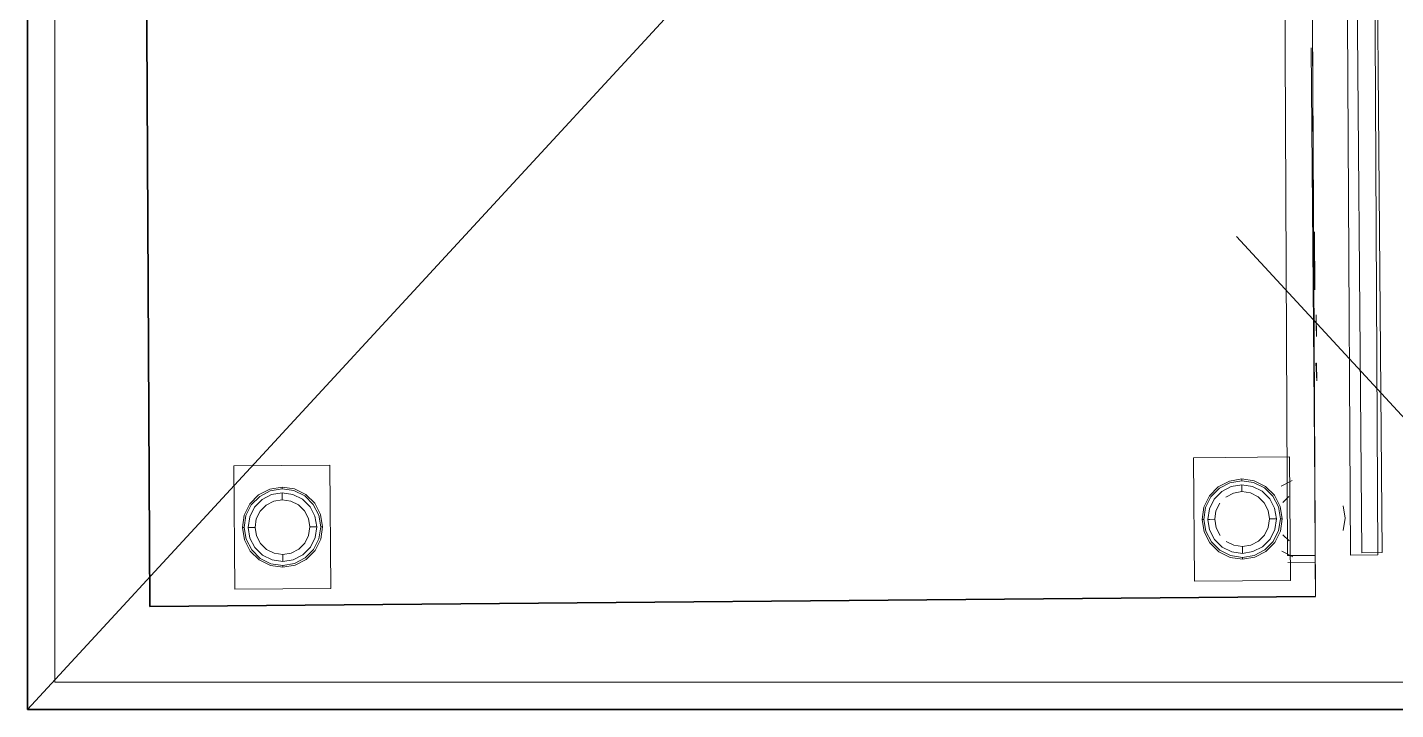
# Model space of a CAD drawing. Header units: millimetres. Extents: x -34838 to 729576, y -214038 to 121482.
# Drawn here: x 608970 to 609968, y -54075 to -53577 of the extents above; entities that cross this region are included whole.
import ezdxf

# ---------------------------------------------------------------- set-up
doc = ezdxf.new("R2010")
doc.units = ezdxf.units.MM
doc.header["$MEASUREMENT"] = 0
doc.linetypes.add('ШТРИХОВА 1_2', pattern=[1300, 750, -550])
for name, color, linetype, lineweight in [('S-Prof__Вентиляція', 106, 'Continuous', 30), ('S-Prof__Обладнання__Теплове обладнання', 51, 'Continuous', 13), ('АБ _ 0 _ СТІНИ _ ЗОВНІШНІ .3D_Ном._пера__27', 7, 'Continuous', 35), ('АП _ ТЕП _ ЗОНИ ПРИМІЩЕНЬ .3D_Ном._пера__122', 255, 'Continuous', 0)]:
    doc.layers.add(name, color=color, linetype=linetype, lineweight=lineweight)

msp = doc.modelspace()

# ---------------------------------------------------------------- linework, layer by layer
for points in [[(609059.27, -53999.28, 1365), (609054.01, -52971.14, 1215), (609054.01, -52971.14, -565), (609059.27, -53999.28, -415)], [(609908.66, -53768.46, 191.44), (609908.66, -53768.46, 206.44), (609908.31, -53726.25, 206.44), (609908.31, -53726.25, 191.44)], [(609909.24, -53992.13, -415), (609909.24, -53992.13, 1365), (609059.27, -53999.28, 1365), (609059.27, -53999.28, -415)]]:
    msp.add_3dface(points)
at = {"layer": 'S-Prof__Вентиляція', "color": 3, "linetype": 'ШТРИХОВА 1_2'}
for p, q in [((608969.96, -54074.5), (608969.96, -52774.5)), ((608969.96, -54074.5), (610169.96, -52774.5)), ((608969.96, -52774.5), (610169.96, -54074.5)), ((610169.96, -54074.5), (608969.96, -54074.5))]:
    msp.add_line(p, q, dxfattribs=at)
at = {"layer": 'S-Prof__Обладнання__Теплове обладнання'}
for points in [[(609054.01, -52971.14, -565), (609903.98, -52963.99, 1215), (609909.24, -53992.13, -415), (609059.27, -53999.28, -415)], [(609908.99, -53962.14, 869.99), (609888.99, -53962.3, 869.99), (609884.28, -52963.99, 1215), (609903.98, -52963.99, 1215)], [(609903.98, -52963.99, 1215), (609908.99, -53962.14, -415), (609908.99, -53962.14, 289.94), (609903.98, -52963.99, 1215)], [(609903.98, -52963.99, 1215), (609908.99, -53962.14, 1365), (609908.99, -53962.14, 905), (609903.98, -52963.99, 1215)], [(609929.36, -52963.99, 1215), (609934.88, -53961.92, 2649.99), (609954.88, -53961.75, 2649.99), (609949.63, -52963.99, 1215)], [(609958.02, -53960.03, 2764), (609943.02, -53960.16, 2764), (609934.85, -52964.05, 432.56), (609949.63, -52963.99, 1215)], [(609908.87, -53912.13, 172.94), (609908.87, -53912.13, 224.94), (609906.18, -53592.15, 224.94), (609906.18, -53592.15, 172.94)], [(609909.95, -53802.57, 198.06), (609909.95, -53802.57, 198.06), (609909.88, -53794.64, 191.06), (609909.82, -53786.7, 198.06)], [(609909.95, -53802.57, 200.06), (609909.95, -53802.57, 200.06), (609909.88, -53794.64, 207.06), (609909.82, -53786.7, 200.06)], [(609909.5, -53821.92, 192.91), (609909.5, -53821.92, 192.91), (609910.22, -53834.87, 199.06), (609910.11, -53821.91, 205.33)], [(609820.43, -53890.94, -415), (609821.18, -53980.94, -415), (609891.18, -53980.35, -415), (609890.42, -53890.35, -415)], [(609891.18, -53980.35, -417), (609821.18, -53980.94, -417), (609820.43, -53890.94, -417), (609890.42, -53890.35, -417)], [(609821.18, -53980.94, -417), (609821.18, -53980.94, -415), (609820.43, -53890.94, -415), (609820.43, -53890.94, -417)], [(609890.42, -53890.35, -415), (609891.18, -53980.35, -415), (609891.18, -53980.35, -417), (609890.42, -53890.35, -417)], [(609120.61, -53896.83, -417), (609120.61, -53896.83, -415), (609190.6, -53896.24, -415), (609190.6, -53896.24, -417)], [(609120.61, -53896.83, -415), (609121.36, -53986.82, -415), (609191.36, -53986.23, -415), (609190.6, -53896.24, -415)], [(609191.36, -53986.23, -417), (609121.36, -53986.82, -417), (609120.61, -53896.83, -417), (609190.6, -53896.24, -417)], [(609121.36, -53986.82, -417), (609121.36, -53986.82, -415), (609120.61, -53896.83, -415), (609120.61, -53896.83, -417)], [(609190.6, -53896.24, -415), (609191.36, -53986.23, -415), (609191.36, -53986.23, -417), (609190.6, -53896.24, -417)], [(609908.99, -53962.14, 1365), (609888.99, -53962.3, 1365), (609888.99, -53962.3, 905), (609908.99, -53962.14, 905)], [(609909.24, -53992.13, -415), (609909.24, -53992.13, 1365), (609909.03, -53967.13, 1365), (609909.03, -53967.13, -415)], [(609891.18, -53980.35, -415), (609821.18, -53980.94, -415), (609821.18, -53980.94, -417), (609891.18, -53980.35, -417)], [(609191.36, -53986.23, -415), (609121.36, -53986.82, -415), (609121.36, -53986.82, -417), (609191.36, -53986.23, -417)]]:
    msp.add_3dface(points, dxfattribs=at)
for points, invisible_edges in [([(609838.41, -53912.13, -494), (609839.21, -53913.2, -499), (609846.95, -53909.17, -499), (609846.53, -53907.9, -494)], 5), ([(609846.53, -53907.9, -494), (609846.95, -53909.17, -499), (609855.57, -53907.74, -499), (609855.56, -53906.4, -494)], 1), ([(609846.53, -53907.9, -417), (609846.53, -53907.9, -494), (609855.56, -53906.4, -494), (609855.56, -53906.4, -417)], 1), ([(609855.59, -53910.65, -499), (609855.59, -53910.65, -560), (609847.88, -53911.93, -560), (609847.88, -53911.93, -499)], 4), ([(609855.59, -53910.65, -560), (609855.6, -53912.11, -563.54), (609848.34, -53913.32, -563.54), (609847.88, -53911.93, -560)], 6), ([(609855.56, -53906.4, -494), (609855.57, -53907.74, -499), (609864.2, -53909.03, -499), (609864.61, -53907.75, -494)], 4), ([(609855.56, -53906.4, -417), (609855.56, -53906.4, -494), (609864.61, -53907.75, -494), (609864.61, -53907.75, -417)], 4), ([(609863.33, -53911.8, -499), (609863.33, -53911.8, -560), (609855.59, -53910.65, -560), (609855.59, -53910.65, -499)], 1), ([(609863.33, -53911.8, -560), (609862.89, -53913.2, -563.54), (609855.6, -53912.11, -563.54), (609855.59, -53910.65, -560)], 3), ([(609864.61, -53907.75, -494), (609864.2, -53909.03, -499), (609872.02, -53912.93, -499), (609872.8, -53911.84, -494)], 5), ([(609864.61, -53907.75, -417), (609864.61, -53907.75, -494), (609872.8, -53911.84, -494), (609872.8, -53911.84, -417)], 5), ([(609884.3, -53911.74, 867.99), (609884.3, -53911.74, 790.99), (609892.41, -53907.52, 790.99), (609892.41, -53907.52, 867.99)], 5), ([(609132.18, -53924.54, -494), (609133.27, -53925.32, -499), (609139.39, -53919.09, -499), (609138.59, -53918.01, -494)], 5), ([(609132.18, -53924.54, -417), (609132.18, -53924.54, -494), (609138.59, -53918.01, -494), (609138.59, -53918.01, -417)], 5), ([(609138.59, -53918.01, -494), (609139.39, -53919.09, -499), (609147.14, -53915.06, -499), (609146.71, -53913.79, -494)], 5), ([(609138.59, -53918.01, -417), (609138.59, -53918.01, -494), (609146.71, -53913.79, -494), (609146.71, -53913.79, -417)], 5), ([(609148.06, -53917.82, -499), (609148.06, -53917.82, -560), (609141.12, -53921.43, -560), (609141.12, -53921.43, -499)], 5), ([(609148.06, -53917.82, -560), (609148.52, -53919.21, -563.54), (609141.99, -53922.61, -563.54), (609141.12, -53921.43, -560)], 7), ([(609148.52, -53919.21, -563.54), (609149.64, -53922.56, -565), (609144.09, -53925.45, -565), (609141.99, -53922.61, -563.54)], 13), ([(609146.71, -53913.79, -494), (609147.14, -53915.06, -499), (609155.75, -53913.62, -499), (609155.74, -53912.28, -494)], 1), ([(609146.71, -53913.79, -417), (609146.71, -53913.79, -494), (609155.74, -53912.28, -494), (609155.74, -53912.28, -417)], 1), ([(609155.77, -53916.53, -499), (609155.77, -53916.53, -560), (609148.06, -53917.82, -560), (609148.06, -53917.82, -499)], 4), ([(609155.77, -53916.53, -560), (609155.79, -53918, -563.54), (609148.52, -53919.21, -563.54), (609148.06, -53917.82, -560)], 6), ([(609155.79, -53918, -563.54), (609155.82, -53921.53, -565), (609149.64, -53922.56, -565), (609148.52, -53919.21, -563.54)], 12), ([(609155.74, -53912.28, -494), (609155.75, -53913.62, -499), (609164.39, -53914.91, -499), (609164.79, -53913.64, -494)], 4), ([(609155.74, -53912.28, -417), (609155.74, -53912.28, -494), (609164.79, -53913.64, -494), (609164.79, -53913.64, -417)], 4), ([(609163.51, -53917.69, -499), (609163.51, -53917.69, -560), (609155.77, -53916.53, -560), (609155.77, -53916.53, -499)], 1), ([(609163.51, -53917.69, -560), (609163.07, -53919.09, -563.54), (609155.79, -53918, -563.54), (609155.77, -53916.53, -560)], 3), ([(609163.07, -53919.09, -563.54), (609162, -53922.46, -565), (609155.82, -53921.53, -565), (609155.79, -53918, -563.54)], 9), ([(609169.66, -53922.37, -563.54), (609167.6, -53925.25, -565), (609162, -53922.46, -565), (609163.07, -53919.09, -563.54)], 13), ([(609170.51, -53921.18, -560), (609169.66, -53922.37, -563.54), (609163.07, -53919.09, -563.54), (609163.51, -53917.69, -560)], 7), ([(609170.51, -53921.18, -499), (609170.51, -53921.18, -560), (609163.51, -53917.69, -560), (609163.51, -53917.69, -499)], 5), ([(609164.79, -53913.64, -494), (609164.39, -53914.91, -499), (609172.2, -53918.81, -499), (609172.98, -53917.72, -494)], 5), ([(609164.79, -53913.64, -417), (609164.79, -53913.64, -494), (609172.98, -53917.72, -494), (609172.98, -53917.72, -417)], 5), ([(609172.98, -53917.72, -494), (609172.2, -53918.81, -499), (609178.42, -53924.94, -499), (609179.5, -53924.14, -494)], 5), ([(609172.98, -53917.72, -417), (609172.98, -53917.72, -494), (609179.5, -53924.14, -494), (609179.5, -53924.14, -417)], 5), ([(609827.91, -53926.84, -494), (609829.19, -53927.24, -499), (609833.09, -53919.43, -499), (609831.99, -53918.65, -494)], 5), ([(609827.91, -53926.84, -417), (609827.91, -53926.84, -494), (609831.99, -53918.65, -494), (609831.99, -53918.65, -417)], 5), ([(609831.99, -53918.65, -494), (609833.09, -53919.43, -499), (609839.21, -53913.2, -499), (609838.41, -53912.13, -494)], 5), ([(609831.99, -53918.65, -417), (609831.99, -53918.65, -494), (609838.41, -53912.13, -494), (609838.41, -53912.13, -417)], 5), ([(609840.94, -53915.54, -499), (609840.94, -53915.54, -560), (609835.45, -53921.12, -560), (609835.45, -53921.12, -499)], 5), ([(609840.94, -53915.54, -560), (609841.81, -53916.72, -563.54), (609836.65, -53921.97, -563.54), (609835.45, -53921.12, -560)], 7), ([(609847.88, -53911.93, -499), (609847.88, -53911.93, -560), (609840.94, -53915.54, -560), (609840.94, -53915.54, -499)], 5), ([(609847.88, -53911.93, -560), (609848.34, -53913.32, -563.54), (609841.81, -53916.72, -563.54), (609840.94, -53915.54, -560)], 7), ([(609848.34, -53913.32, -563.54), (609849.46, -53916.68, -565), (609843.91, -53919.56, -565), (609841.81, -53916.72, -563.54)], 13), ([(609855.6, -53912.11, -563.54), (609855.63, -53915.65, -565), (609849.46, -53916.68, -565), (609848.34, -53913.32, -563.54)], 12), ([(609862.89, -53913.2, -563.54), (609861.82, -53916.57, -565), (609855.63, -53915.65, -565), (609855.6, -53912.11, -563.54)], 9), ([(609869.48, -53916.49, -563.54), (609867.42, -53919.37, -565), (609861.82, -53916.57, -565), (609862.89, -53913.2, -563.54)], 13), ([(609870.33, -53915.3, -560), (609869.48, -53916.49, -563.54), (609862.89, -53913.2, -563.54), (609863.33, -53911.8, -560)], 7), ([(609870.33, -53915.3, -499), (609870.33, -53915.3, -560), (609863.33, -53911.8, -560), (609863.33, -53911.8, -499)], 5), ([(609874.73, -53921.65, -563.54), (609871.88, -53923.75, -565), (609867.42, -53919.37, -565), (609869.48, -53916.49, -563.54)], 13), ([(609875.9, -53920.78, -560), (609874.73, -53921.65, -563.54), (609869.48, -53916.49, -563.54), (609870.33, -53915.3, -560)], 7), ([(609875.9, -53920.78, -499), (609875.9, -53920.78, -560), (609870.33, -53915.3, -560), (609870.33, -53915.3, -499)], 5), ([(609872.8, -53911.84, -494), (609872.02, -53912.93, -499), (609878.24, -53919.05, -499), (609879.32, -53918.25, -494)], 5), ([(609872.8, -53911.84, -417), (609872.8, -53911.84, -494), (609879.32, -53918.25, -494), (609879.32, -53918.25, -417)], 5), ([(609879.51, -53927.72, -560), (609878.12, -53928.18, -563.54), (609874.73, -53921.65, -563.54), (609875.9, -53920.78, -560)], 7), ([(609879.51, -53927.72, -499), (609879.51, -53927.72, -560), (609875.9, -53920.78, -560), (609875.9, -53920.78, -499)], 5), ([(609879.32, -53918.25, -494), (609878.24, -53919.05, -499), (609882.27, -53926.8, -499), (609883.54, -53926.37, -494)], 5), ([(609879.32, -53918.25, -417), (609879.32, -53918.25, -494), (609883.54, -53926.37, -494), (609883.54, -53926.37, -417)], 5), ([(609887.69, -53916.34, 721.45), (609889.79, -53919.18, 719.99), (609885.41, -53923.64, 719.99), (609882.53, -53921.59, 721.45)], 13), ([(609128.09, -53932.73, -494), (609129.37, -53933.13, -499), (609133.27, -53925.32, -499), (609132.18, -53924.54, -494)], 5), ([(609128.09, -53932.73, -417), (609128.09, -53932.73, -494), (609132.18, -53924.54, -494), (609132.18, -53924.54, -417)], 5), ([(609135.64, -53927.01, -499), (609135.64, -53927.01, -560), (609132.14, -53934, -560), (609132.14, -53934, -499)], 5), ([(609135.64, -53927.01, -560), (609136.83, -53927.86, -563.54), (609133.54, -53934.45, -563.54), (609132.14, -53934, -560)], 7), ([(609136.83, -53927.86, -563.54), (609139.71, -53929.91, -565), (609136.91, -53935.51, -565), (609133.54, -53934.45, -563.54)], 13), ([(609141.12, -53921.43, -499), (609141.12, -53921.43, -560), (609135.64, -53927.01, -560), (609135.64, -53927.01, -499)], 5), ([(609141.12, -53921.43, -560), (609141.99, -53922.61, -563.54), (609136.83, -53927.86, -563.54), (609135.64, -53927.01, -560)], 7), ([(609141.99, -53922.61, -563.54), (609144.09, -53925.45, -565), (609139.71, -53929.91, -565), (609136.83, -53927.86, -563.54)], 13), ([(609174.91, -53927.54, -563.54), (609172.06, -53929.64, -565), (609167.6, -53925.25, -565), (609169.66, -53922.37, -563.54)], 13), ([(609176.08, -53926.67, -560), (609174.91, -53927.54, -563.54), (609169.66, -53922.37, -563.54), (609170.51, -53921.18, -560)], 7), ([(609176.08, -53926.67, -499), (609176.08, -53926.67, -560), (609170.51, -53921.18, -560), (609170.51, -53921.18, -499)], 5), ([(609178.31, -53934.07, -563.54), (609174.95, -53935.19, -565), (609172.06, -53929.64, -565), (609174.91, -53927.54, -563.54)], 13), ([(609179.69, -53933.6, -560), (609178.31, -53934.07, -563.54), (609174.91, -53927.54, -563.54), (609176.08, -53926.67, -560)], 7), ([(609179.69, -53933.6, -499), (609179.69, -53933.6, -560), (609176.08, -53926.67, -560), (609176.08, -53926.67, -499)], 5), ([(609179.5, -53924.14, -494), (609178.42, -53924.94, -499), (609182.45, -53932.68, -499), (609183.73, -53932.26, -494)], 5), ([(609179.5, -53924.14, -417), (609179.5, -53924.14, -494), (609183.73, -53932.26, -494), (609183.73, -53932.26, -417)], 5), ([(609826.55, -53935.89, -494), (609827.89, -53935.88, -499), (609829.19, -53927.24, -499), (609827.91, -53926.84, -494)], 4), ([(609826.55, -53935.89, -417), (609826.55, -53935.89, -494), (609827.91, -53926.84, -494), (609827.91, -53926.84, -417)], 4), ([(609831.96, -53928.12, -499), (609831.96, -53928.12, -560), (609830.8, -53935.86, -560), (609830.8, -53935.86, -499)], 1), ([(609831.96, -53928.12, -560), (609833.36, -53928.56, -563.54), (609832.27, -53935.84, -563.54), (609830.8, -53935.86, -560)], 3), ([(609835.45, -53921.12, -499), (609835.45, -53921.12, -560), (609831.96, -53928.12, -560), (609831.96, -53928.12, -499)], 5), ([(609835.45, -53921.12, -560), (609836.65, -53921.97, -563.54), (609833.36, -53928.56, -563.54), (609831.96, -53928.12, -560)], 7), ([(609833.36, -53928.56, -563.54), (609836.73, -53929.63, -565), (609835.8, -53935.81, -565), (609832.27, -53935.84, -563.54)], 9), ([(609836.65, -53921.97, -563.54), (609839.52, -53924.03, -565), (609836.73, -53929.63, -565), (609833.36, -53928.56, -563.54)], 13), ([(609878.12, -53928.18, -563.54), (609874.77, -53929.31, -565), (609871.88, -53923.75, -565), (609874.73, -53921.65, -563.54)], 13), ([(609879.34, -53935.45, -563.54), (609875.8, -53935.48, -565), (609874.77, -53929.31, -565), (609878.12, -53928.18, -563.54)], 12), ([(609880.8, -53935.44, -560), (609879.34, -53935.45, -563.54), (609878.12, -53928.18, -563.54), (609879.51, -53927.72, -560)], 6), ([(609880.8, -53935.44, -499), (609880.8, -53935.44, -560), (609879.51, -53927.72, -560), (609879.51, -53927.72, -499)], 4), ([(609883.54, -53926.37, -494), (609882.27, -53926.8, -499), (609883.71, -53935.41, -499), (609885.05, -53935.4, -494)], 1), ([(609929.43, -53925.99, 867.99), (609929.43, -53925.99, 790.99), (609930.94, -53935.01, 790.99), (609930.94, -53935.01, 867.99)], 1), ([(609126.73, -53941.78, -494), (609128.07, -53941.76, -499), (609129.37, -53933.13, -499), (609128.09, -53932.73, -494)], 4), ([(609126.73, -53941.78, -417), (609126.73, -53941.78, -494), (609128.09, -53932.73, -494), (609128.09, -53932.73, -417)], 4), ([(609132.14, -53934, -499), (609132.14, -53934, -560), (609130.98, -53941.74, -560), (609130.98, -53941.74, -499)], 1), ([(609132.14, -53934, -560), (609133.54, -53934.45, -563.54), (609132.45, -53941.73, -563.54), (609130.98, -53941.74, -560)], 3), ([(609133.54, -53934.45, -563.54), (609136.91, -53935.51, -565), (609135.98, -53941.7, -565), (609132.45, -53941.73, -563.54)], 9), ([(609179.52, -53941.33, -563.54), (609175.98, -53941.36, -565), (609174.95, -53935.19, -565), (609178.31, -53934.07, -563.54)], 12), ([(609180.98, -53941.32, -560), (609179.52, -53941.33, -563.54), (609178.31, -53934.07, -563.54), (609179.69, -53933.6, -560)], 6), ([(609180.98, -53941.32, -499), (609180.98, -53941.32, -560), (609179.69, -53933.6, -560), (609179.69, -53933.6, -499)], 4), ([(609183.73, -53932.26, -494), (609182.45, -53932.68, -499), (609183.89, -53941.3, -499), (609185.23, -53941.28, -494)], 1), ([(609183.73, -53932.26, -417), (609183.73, -53932.26, -494), (609185.23, -53941.28, -494), (609185.23, -53941.28, -417)], 1), ([(609828.06, -53944.92, -494), (609829.33, -53944.49, -499), (609827.89, -53935.88, -499), (609826.55, -53935.89, -494)], 1), ([(609828.06, -53944.92, -417), (609828.06, -53944.92, -494), (609826.55, -53935.89, -494), (609826.55, -53935.89, -417)], 1), ([(609830.8, -53935.86, -560), (609832.27, -53935.84, -563.54), (609833.48, -53943.11, -563.54), (609832.09, -53943.57, -560)], 6), ([(609830.8, -53935.86, -499), (609830.8, -53935.86, -560), (609832.09, -53943.57, -560), (609832.09, -53943.57, -499)], 4), ([(609832.27, -53935.84, -563.54), (609835.8, -53935.81, -565), (609836.83, -53941.99, -565), (609833.48, -53943.11, -563.54)], 12), ([(609878.25, -53942.73, -563.54), (609874.87, -53941.67, -565), (609875.8, -53935.48, -565), (609879.34, -53935.45, -563.54)], 9), ([(609879.64, -53943.17, -560), (609878.25, -53942.73, -563.54), (609879.34, -53935.45, -563.54), (609880.8, -53935.44, -560)], 3), ([(609879.64, -53943.17, -499), (609879.64, -53943.17, -560), (609880.8, -53935.44, -560), (609880.8, -53935.44, -499)], 1), ([(609885.05, -53935.4, -494), (609883.71, -53935.41, -499), (609882.42, -53944.05, -499), (609883.7, -53944.45, -494)], 4), ([(609930.94, -53935.01, 867.99), (609930.94, -53935.01, 790.99), (609929.58, -53944.06, 790.99), (609929.58, -53944.06, 867.99)], 4), ([(609128.24, -53950.8, -494), (609129.51, -53950.38, -499), (609128.07, -53941.76, -499), (609126.73, -53941.78, -494)], 1), ([(609128.24, -53950.8, -417), (609128.24, -53950.8, -494), (609126.73, -53941.78, -494), (609126.73, -53941.78, -417)], 1), ([(609132.47, -53958.92, -494), (609133.54, -53958.12, -499), (609129.51, -53950.38, -499), (609128.24, -53950.8, -494)], 5), ([(609132.47, -53958.92, -417), (609132.47, -53958.92, -494), (609128.24, -53950.8, -494), (609128.24, -53950.8, -417)], 5), ([(609130.98, -53941.74, -560), (609132.45, -53941.73, -563.54), (609133.66, -53948.99, -563.54), (609132.27, -53949.45, -560)], 6), ([(609130.98, -53941.74, -499), (609130.98, -53941.74, -560), (609132.27, -53949.45, -560), (609132.27, -53949.45, -499)], 4), ([(609132.27, -53949.45, -560), (609133.66, -53948.99, -563.54), (609137.06, -53955.52, -563.54), (609135.88, -53956.39, -560)], 7), ([(609132.27, -53949.45, -499), (609132.27, -53949.45, -560), (609135.88, -53956.39, -560), (609135.88, -53956.39, -499)], 5), ([(609132.45, -53941.73, -563.54), (609135.98, -53941.7, -565), (609137.02, -53947.87, -565), (609133.66, -53948.99, -563.54)], 12), ([(609133.66, -53948.99, -563.54), (609137.02, -53947.87, -565), (609139.9, -53953.42, -565), (609137.06, -53955.52, -563.54)], 13), ([(609175.14, -53955.2, -563.54), (609172.26, -53953.15, -565), (609175.06, -53947.55, -565), (609178.43, -53948.61, -563.54)], 13), ([(609178.43, -53948.61, -563.54), (609175.06, -53947.55, -565), (609175.98, -53941.36, -565), (609179.52, -53941.33, -563.54)], 9), ([(609176.33, -53956.05, -560), (609175.14, -53955.2, -563.54), (609178.43, -53948.61, -563.54), (609179.82, -53949.06, -560)], 7), ([(609176.33, -53956.05, -499), (609176.33, -53956.05, -560), (609179.82, -53949.06, -560), (609179.82, -53949.06, -499)], 5), ([(609179.82, -53949.06, -560), (609178.43, -53948.61, -563.54), (609179.52, -53941.33, -563.54), (609180.98, -53941.32, -560)], 3), ([(609183.88, -53950.33, -494), (609182.6, -53949.93, -499), (609178.7, -53957.74, -499), (609179.79, -53958.52, -494)], 5), ([(609183.88, -53950.33, -417), (609183.88, -53950.33, -494), (609179.79, -53958.52, -494), (609179.79, -53958.52, -417)], 5), ([(609179.82, -53949.06, -499), (609179.82, -53949.06, -560), (609180.98, -53941.32, -560), (609180.98, -53941.32, -499)], 1), ([(609185.23, -53941.28, -494), (609183.89, -53941.3, -499), (609182.6, -53949.93, -499), (609183.88, -53950.33, -494)], 4), ([(609185.23, -53941.28, -417), (609185.23, -53941.28, -494), (609183.88, -53950.33, -494), (609183.88, -53950.33, -417)], 4), ([(609832.28, -53953.04, -494), (609833.36, -53952.24, -499), (609829.33, -53944.49, -499), (609828.06, -53944.92, -494)], 5), ([(609832.28, -53953.04, -417), (609832.28, -53953.04, -494), (609828.06, -53944.92, -494), (609828.06, -53944.92, -417)], 5), ([(609832.09, -53943.57, -560), (609833.48, -53943.11, -563.54), (609836.88, -53949.64, -563.54), (609835.7, -53950.51, -560)], 7), ([(609832.09, -53943.57, -499), (609832.09, -53943.57, -560), (609835.7, -53950.51, -560), (609835.7, -53950.51, -499)], 5), ([(609833.48, -53943.11, -563.54), (609836.83, -53941.99, -565), (609839.72, -53947.54, -565), (609836.88, -53949.64, -563.54)], 13), ([(609835.7, -53950.51, -560), (609836.88, -53949.64, -563.54), (609842.13, -53954.8, -563.54), (609841.28, -53955.99, -560)], 7), ([(609835.7, -53950.51, -499), (609835.7, -53950.51, -560), (609841.28, -53955.99, -560), (609841.28, -53955.99, -499)], 5), ([(609869.8, -53954.57, -563.54), (609867.69, -53951.73, -565), (609872.08, -53947.26, -565), (609874.96, -53949.32, -563.54)], 13), ([(609870.67, -53955.75, -560), (609869.8, -53954.57, -563.54), (609874.96, -53949.32, -563.54), (609876.15, -53950.17, -560)], 7), ([(609870.67, -53955.75, -499), (609870.67, -53955.75, -560), (609876.15, -53950.17, -560), (609876.15, -53950.17, -499)], 5), ([(609874.96, -53949.32, -563.54), (609872.08, -53947.26, -565), (609874.87, -53941.67, -565), (609878.25, -53942.73, -563.54)], 13), ([(609876.15, -53950.17, -560), (609874.96, -53949.32, -563.54), (609878.25, -53942.73, -563.54), (609879.64, -53943.17, -560)], 7), ([(609876.15, -53950.17, -499), (609876.15, -53950.17, -560), (609879.64, -53943.17, -560), (609879.64, -53943.17, -499)], 5), ([(609883.7, -53944.45, -494), (609882.42, -53944.05, -499), (609878.52, -53951.86, -499), (609879.61, -53952.64, -494)], 5), ([(609883.7, -53944.45, -417), (609883.7, -53944.45, -494), (609879.61, -53952.64, -494), (609879.61, -53952.64, -417)], 5), ([(609882.76, -53949.25, 721.45), (609885.61, -53947.15, 719.99), (609890.07, -53951.54, 719.99), (609888.01, -53954.42, 721.45)], 13), ([(609138.99, -53965.34, -494), (609139.77, -53964.25, -499), (609133.54, -53958.12, -499), (609132.47, -53958.92, -494)], 5), ([(609138.99, -53965.34, -417), (609138.99, -53965.34, -494), (609132.47, -53958.92, -494), (609132.47, -53958.92, -417)], 5), ([(609135.88, -53956.39, -560), (609137.06, -53955.52, -563.54), (609142.31, -53960.69, -563.54), (609141.46, -53961.88, -560)], 7), ([(609135.88, -53956.39, -499), (609135.88, -53956.39, -560), (609141.46, -53961.88, -560), (609141.46, -53961.88, -499)], 5), ([(609137.06, -53955.52, -563.54), (609139.9, -53953.42, -565), (609144.36, -53957.81, -565), (609142.31, -53960.69, -563.54)], 13), ([(609141.46, -53961.88, -560), (609142.31, -53960.69, -563.54), (609148.9, -53963.97, -563.54), (609148.46, -53965.37, -560)], 7), ([(609142.31, -53960.69, -563.54), (609144.36, -53957.81, -565), (609149.96, -53960.6, -565), (609148.9, -53963.97, -563.54)], 13), ([(609148.9, -53963.97, -563.54), (609149.96, -53960.6, -565), (609156.15, -53961.53, -565), (609156.18, -53965.06, -563.54)], 9), ([(609156.18, -53965.06, -563.54), (609156.15, -53961.53, -565), (609162.32, -53960.5, -565), (609163.44, -53963.85, -563.54)], 12), ([(609163.44, -53963.85, -563.54), (609162.32, -53960.5, -565), (609167.88, -53957.61, -565), (609169.98, -53960.45, -563.54)], 13), ([(609163.91, -53965.24, -560), (609163.44, -53963.85, -563.54), (609169.98, -53960.45, -563.54), (609170.85, -53961.63, -560)], 7), ([(609169.98, -53960.45, -563.54), (609167.88, -53957.61, -565), (609172.26, -53953.15, -565), (609175.14, -53955.2, -563.54)], 13), ([(609170.85, -53961.63, -560), (609169.98, -53960.45, -563.54), (609175.14, -53955.2, -563.54), (609176.33, -53956.05, -560)], 7), ([(609170.85, -53961.63, -499), (609170.85, -53961.63, -560), (609176.33, -53956.05, -560), (609176.33, -53956.05, -499)], 5), ([(609179.79, -53958.52, -494), (609178.7, -53957.74, -499), (609172.58, -53963.97, -499), (609173.37, -53965.05, -494)], 5), ([(609179.79, -53958.52, -417), (609179.79, -53958.52, -494), (609173.37, -53965.05, -494), (609173.37, -53965.05, -417)], 5), ([(609838.81, -53959.45, -494), (609839.59, -53958.36, -499), (609833.36, -53952.24, -499), (609832.28, -53953.04, -494)], 5), ([(609838.81, -53959.45, -417), (609838.81, -53959.45, -494), (609832.28, -53953.04, -494), (609832.28, -53953.04, -417)], 5), ([(609847, -53963.54, -494), (609847.4, -53962.26, -499), (609839.59, -53958.36, -499), (609838.81, -53959.45, -494)], 5), ([(609841.28, -53955.99, -560), (609842.13, -53954.8, -563.54), (609848.72, -53958.09, -563.54), (609848.28, -53959.49, -560)], 7), ([(609841.28, -53955.99, -499), (609841.28, -53955.99, -560), (609848.28, -53959.49, -560), (609848.28, -53959.49, -499)], 5), ([(609842.13, -53954.8, -563.54), (609844.18, -53951.92, -565), (609849.78, -53954.72, -565), (609848.72, -53958.09, -563.54)], 13), ([(609848.28, -53959.49, -560), (609848.72, -53958.09, -563.54), (609856, -53959.18, -563.54), (609856.01, -53960.64, -560)], 3), ([(609848.28, -53959.49, -499), (609848.28, -53959.49, -560), (609856.01, -53960.64, -560), (609856.01, -53960.64, -499)], 1), ([(609848.72, -53958.09, -563.54), (609849.78, -53954.72, -565), (609855.97, -53955.64, -565), (609856, -53959.18, -563.54)], 9), ([(609856, -53959.18, -563.54), (609855.97, -53955.64, -565), (609862.14, -53954.61, -565), (609863.26, -53957.97, -563.54)], 12), ([(609856.01, -53960.64, -560), (609856, -53959.18, -563.54), (609863.26, -53957.97, -563.54), (609863.73, -53959.36, -560)], 6), ([(609856.01, -53960.64, -499), (609856.01, -53960.64, -560), (609863.73, -53959.36, -560), (609863.73, -53959.36, -499)], 4), ([(609863.26, -53957.97, -563.54), (609862.14, -53954.61, -565), (609867.69, -53951.73, -565), (609869.8, -53954.57, -563.54)], 13), ([(609863.73, -53959.36, -560), (609863.26, -53957.97, -563.54), (609869.8, -53954.57, -563.54), (609870.67, -53955.75, -560)], 7), ([(609863.73, -53959.36, -499), (609863.73, -53959.36, -560), (609870.67, -53955.75, -560), (609870.67, -53955.75, -499)], 5), ([(609873.19, -53959.16, -494), (609872.4, -53958.09, -499), (609864.65, -53962.12, -499), (609865.07, -53963.39, -494)], 5), ([(609873.19, -53959.16, -417), (609873.19, -53959.16, -494), (609865.07, -53963.39, -494), (609865.07, -53963.39, -417)], 5), ([(609879.61, -53952.64, -494), (609878.52, -53951.86, -499), (609872.4, -53958.09, -499), (609873.19, -53959.16, -494)], 5), ([(609879.61, -53952.64, -417), (609879.61, -53952.64, -494), (609873.19, -53959.16, -494), (609873.19, -53959.16, -417)], 5), ([(609892.88, -53963.15, 867.99), (609892.88, -53963.15, 790.99), (609884.69, -53959.07, 790.99), (609884.69, -53959.07, 867.99)], 5), ([(609889.04, -53967.3, 1365), (609059.27, -53999.28, 1365), (609909.24, -53992.13, 1365), (609909.03, -53967.13, 1365)], 1), ([(609147.18, -53969.42, -494), (609147.58, -53968.15, -499), (609139.77, -53964.25, -499), (609138.99, -53965.34, -494)], 5), ([(609147.18, -53969.42, -417), (609147.18, -53969.42, -494), (609138.99, -53965.34, -494), (609138.99, -53965.34, -417)], 5), ([(609141.46, -53961.88, -499), (609141.46, -53961.88, -560), (609148.46, -53965.37, -560), (609148.46, -53965.37, -499)], 5), ([(609156.23, -53970.78, -494), (609156.22, -53969.44, -499), (609147.58, -53968.15, -499), (609147.18, -53969.42, -494)], 4), ([(609156.23, -53970.78, -417), (609156.23, -53970.78, -494), (609147.18, -53969.42, -494), (609147.18, -53969.42, -417)], 4), ([(609148.46, -53965.37, -560), (609148.9, -53963.97, -563.54), (609156.18, -53965.06, -563.54), (609156.19, -53966.53, -560)], 3), ([(609148.46, -53965.37, -499), (609148.46, -53965.37, -560), (609156.19, -53966.53, -560), (609156.19, -53966.53, -499)], 1), ([(609156.19, -53966.53, -560), (609156.18, -53965.06, -563.54), (609163.44, -53963.85, -563.54), (609163.91, -53965.24, -560)], 6), ([(609156.19, -53966.53, -499), (609156.19, -53966.53, -560), (609163.91, -53965.24, -560), (609163.91, -53965.24, -499)], 4), ([(609165.26, -53969.27, -494), (609164.83, -53968, -499), (609156.22, -53969.44, -499), (609156.23, -53970.78, -494)], 1), ([(609165.26, -53969.27, -417), (609165.26, -53969.27, -494), (609156.23, -53970.78, -494), (609156.23, -53970.78, -417)], 1), ([(609163.91, -53965.24, -499), (609163.91, -53965.24, -560), (609170.85, -53961.63, -560), (609170.85, -53961.63, -499)], 5), ([(609173.37, -53965.05, -494), (609172.58, -53963.97, -499), (609164.83, -53968, -499), (609165.26, -53969.27, -494)], 5), ([(609173.37, -53965.05, -417), (609173.37, -53965.05, -494), (609165.26, -53969.27, -494), (609165.26, -53969.27, -417)], 5), ([(609856.05, -53964.89, -494), (609856.04, -53963.55, -499), (609847.4, -53962.26, -499), (609847, -53963.54, -494)], 4), ([(609856.05, -53964.89, -417), (609856.05, -53964.89, -494), (609847, -53963.54, -494), (609847, -53963.54, -417)], 4), ([(609865.07, -53963.39, -494), (609864.65, -53962.12, -499), (609856.04, -53963.55, -499), (609856.05, -53964.89, -494)], 1), ([(609865.07, -53963.39, -417), (609865.07, -53963.39, -494), (609856.05, -53964.89, -494), (609856.05, -53964.89, -417)], 1)]:
    msp.add_3dface(points, dxfattribs=dict(at, invisible_edges=invisible_edges))
at = {"layer": 'АБ _ 0 _ СТІНИ _ ЗОВНІШНІ .3D_Ном._пера__27', "color": 7, "linetype": 'Continuous', "lineweight": 35}
for p, q in [((608969.96, -54074.5), (608969.96, -51293.22)), ((609999.96, -54074.5), (608969.96, -54074.5))]:
    msp.add_line(p, q, dxfattribs=at)
at = {"layer": 'АП _ ТЕП _ ЗОНИ ПРИМІЩЕНЬ .3D_Ном._пера__122', "color": 255, "linetype": 'Continuous', "lineweight": 0}
for p, q in [((608989.96, -51273.22), (608989.96, -54054.5)), ((608989.96, -54054.5), (609999.96, -54054.5))]:
    msp.add_line(p, q, dxfattribs=at)

doc.saveas('drawing.dxf')
